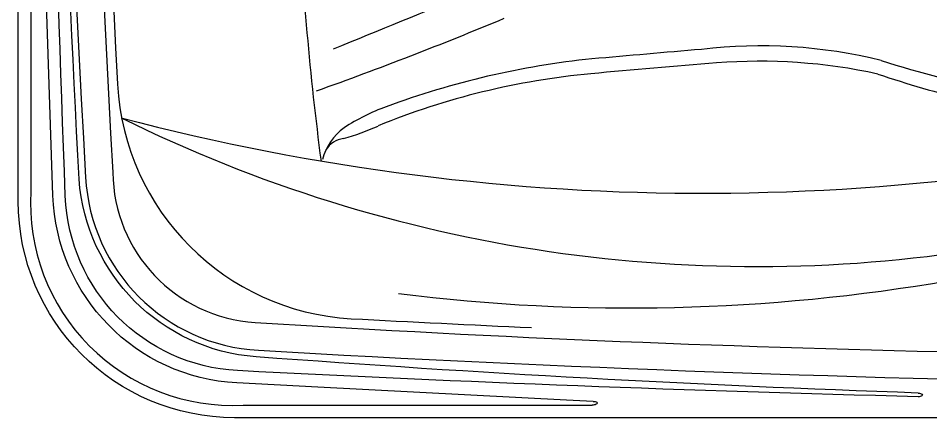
# Model space of a CAD drawing. Header units: inches. Extents: x -1 to 81, y -22 to 129.
# Drawn here: x -0.84 to 24.04, y 5.96 to 16.83 of the extents above; entities that cross this region are included whole.
import ezdxf

# ---------------------------------------------------------------- set-up
doc = ezdxf.new("R2010")
doc.units = ezdxf.units.IN
doc.header["$MEASUREMENT"] = 0
doc.layers.add('1', color=4, linetype='Continuous')

# ---------------------------------------------------------------- blocks, each defined once
blk = doc.blocks.new('19 HS Propel')
at = {"layer": '1', "color": 4}
blk.add_lwpolyline([(5.899999999999977, 81.749440999999), (75.84942070000052, 81.749440999999, -0.4142135623730923), (81.74942070000051, 75.84944099999899), (81.74942070000051, 5.900000000000002, -0.4142135623730948), (75.84942070000052, -3.552713678800501e-15), (5.899999999999977, 0, -0.414213562373095), (0, 5.899999999999999), (0, 75.84944099999899, -0.414213562373094)], format="xyb", close=True, dxfattribs=at)
at = {"layer": '1', "color": 3}
for points in [[(24.53484201266546, 0.5719324028413943, -0.006597011703015397), (5.977777012678189, 1.283589402840658, -0.3879692512547145), (1.283530612652044, 6.04017440313039, -0.006398427595821848), (0.7394301126631717, 27.34338040284598)], [(24.53784701265924, 0.6718864028414195, -0.00993168754903214), (6.486797612661348, 1.65866240284144, -0.3725178681442263), (1.660671212662578, 6.495743402849609, -0.007171507393962634), (0.8394056126631995, 27.34525540284002)], [(0.3480894126630574, 21.06281140284132), (0.3475627126630911, 14.84264540284132), (0.3475840126631056, 6.164232402841332, 0.4476666970848854), (6.129221512663094, 0.344680402841302), (14.94066501266309, 0.344680402841302), (15.6451720047275, 0.344680402841302)], [(15.67344301266309, 0.4433774028413033), (14.94648401266306, 0.4811424028412965), (8.170440012663107, 0.8332194028413049), (5.958446912663078, 0.9481354028413129, -0.3894788775467693), (0.9467978126631351, 6.054112402841294), (0.6539042126630648, 14.85573140284131), (0.4515449126630529, 20.93657040284132), (0.4475169126631044, 21.05717640284132)]]:
    blk.add_lwpolyline(points, format="xyb", dxfattribs=at)
for centre, radius, start, end in [((599.7740554210168, 40.87433351635657), 598.9231202632566, 176.7144018141266, 183.2863109203465), ((599.045067211247, 40.86627107700154), 597.4448592753249, 176.703230176217, 183.2805361970314), ((91.88765160407783, 17.94155443489753), 84.34660037612474, 182.6851834453203, 187.4628178024912), ((-26.47433745703955, 106.1707090173626), 103.241881199696, 289.5831838550474, 292.629657450395), ((444.710490674988, -4918.202258546041), 4946.617925074746, 94.94135996156447, 94.97606493643873), ((20.24753603613097, -3.578873478460853), 13.70585133285716, 76.13794649217638, 96.78628990333192), ((17.99656542558185, -13.08825469871677), 22.98106036570955, 95.87832020490396, 110.2763765098386), ((20.22276502503698, -5.352800513839359), 15.05935967927498, 77.68000927823374, 94.49748968110497), ((33.24458484881575, 40.49083633210702), 32.26008689351409, 252.4766534894702, 258.415207890752), ((38.12828727380371, -232.9915433633612), 243.4012195585179, 94.49748968110497, 95.30731828065322), ((17.50087872125596, -10.94319662414481), 20.39682885462843, 95.30731828065322, 112.1446310204476), ((32.47087169893477, 35.99455171562204), 28.12545185008935, 251.262387292458, 256.4711362103372), ((12.02740937169494, 3.030147678738071), 5.792895769180657, 110.1434078270942, 122.8570570834834), ((18.68067072507021, 68.43618528515252), 62.32331645957283, 255.2449319413692, 285.1910459815255), ((9.847404810971796, 6.604643462817375), 1.611101332176867, 126.7029914130511, 164.5114767626315), ((6.916668595831311, 14.46438251350117), 7.134711776370036, 285.9021157860053, 293.9206843166145), ((8.948301988786937, 6.952034303398786), 0.6551853884379251, 96.72808746976855, 148.8870688819488), ((6.827630551666516, 6.827655060198492), 5, 183.1950499999997, 266.8049550000003), ((6.713853399341474, 6.721577798877899), 4.134855192125864, 180.6099426271118, 266.4329882981313), ((16.67825323899297, 54.02289759482747), 51.03460052118048, 262.8961912034609, 279.831319589826), ((35.74265691810858, 472.3994946801128), 470.7166740669911, 266.4329882981313, 268.8596292226584), ((40.87502616674179, 599.7780343240596), 598.9270745990375, 266.7144291856176, 269.092875553212)]:
    blk.add_arc(centre, radius, start, end, dxfattribs=at)
at = {"layer": '1', "color": 2}
for centre, radius, start, end in [((593.9195521964996, 41.37038951406051), 592.091404678052, 176.9670469999211, 183.1263642067212), ((-207.8600242212689, 544.0267480602023), 576.1844309030504, 292.0652810125851, 292.466674853465), ((9.460781050970354, 9.447504227908208), 6.761475685919242, 183.1263642067212, 266.7554596461035), ((20.13694396755282, 43.20786623340392), 39.09078305685411, 243.6848883660384, 279.6571957827183), ((41.80424118297226, 618.2107151946074), 616.3832396673891, 266.9565168665335, 267.4139896915923)]:
    blk.add_arc(centre, radius, start, end, dxfattribs=at)
at = {"layer": '1', "color": 3, "extrusion": (0, 0, -1)}
for centre, major_axis, ratio, start_param, end_param in [((24.53634451266235, 0.6219094028414069), (0.1178914152043093, -0.003544267382548603), 0.423923997463267, 4.712388858867589, 7.853981633974483), ((15.67770551266312, 0.3940289028412955), (-0.1038167106724647, -0.008967217427905743), 0.4753425501573155, 1.570796326794897, 5.071890517819496)]:
    blk.add_ellipse(centre, major_axis=major_axis, ratio=ratio, start_param=start_param, end_param=end_param, dxfattribs=at)

msp = doc.modelspace()

# ---------------------------------------------------------------- block references
msp.add_blockref('19 HS Propel', (-0.842786569181925, 5.955568804128294))

doc.saveas('drawing.dxf')
